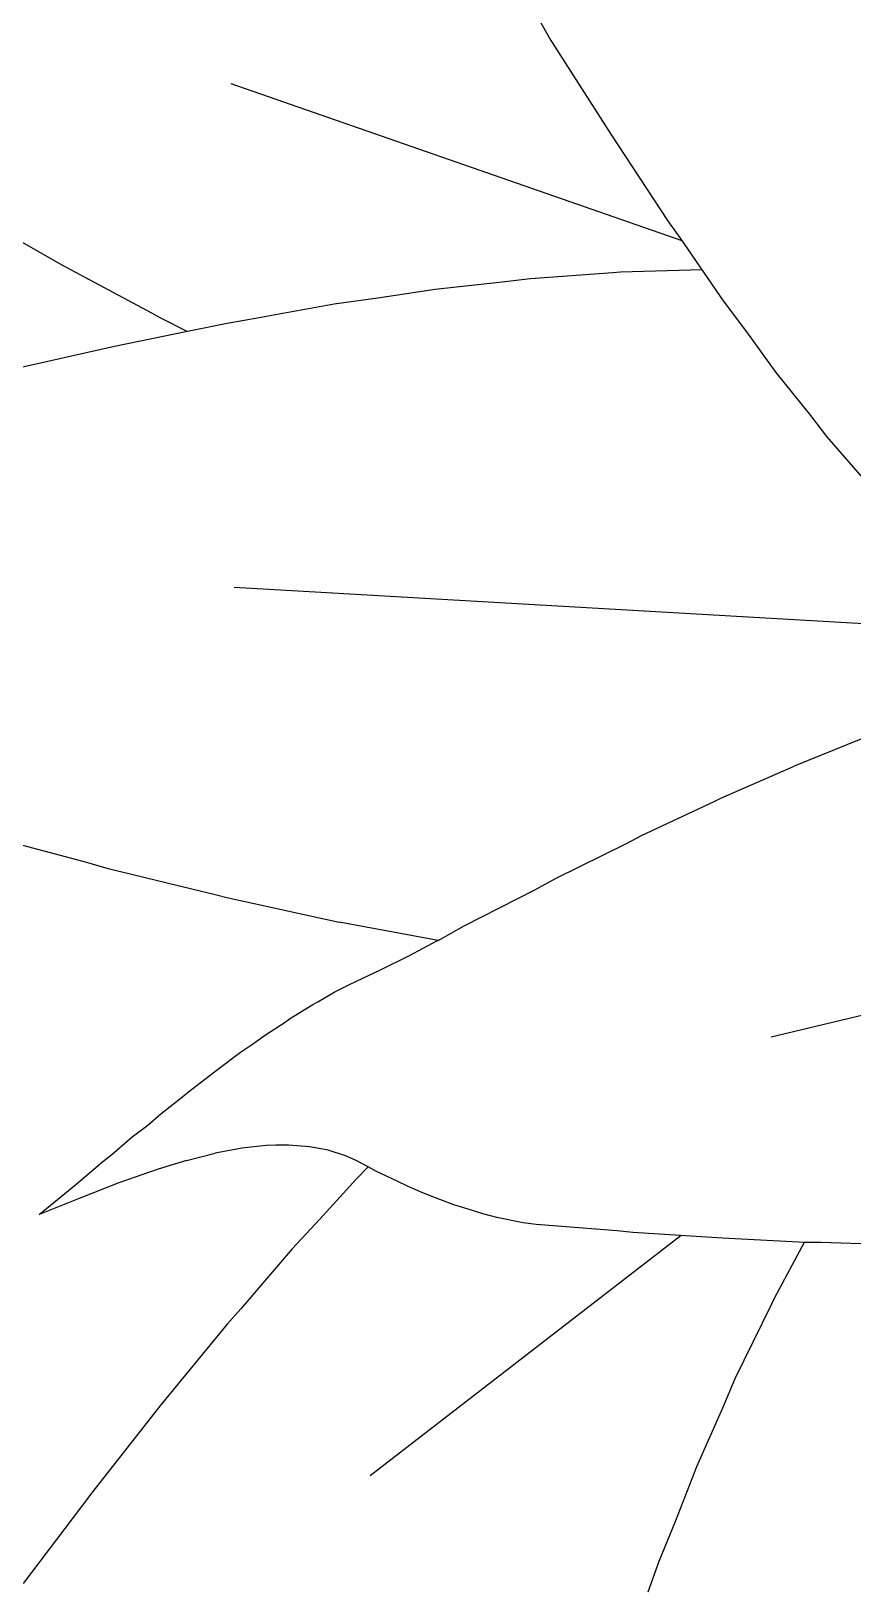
# Model space of a CAD drawing. Header units: metres. Extents: x 244.4 to 340.3, y -4.1 to 64.3.
# Drawn here: x 247.288 to 247.4298, y 32.6963 to 32.9653 of the extents above; entities that cross this region are included whole.
import ezdxf

# ---------------------------------------------------------------- set-up
doc = ezdxf.new("R2010")
doc.units = ezdxf.units.M
doc.layers.add('Edges', color=7, linetype='Continuous')

msp = doc.modelspace()

# ---------------------------------------------------------------- linework, layer by layer
at = {"layer": 'Edges'}
for p, q in [((247.37747, 32.96412), (247.37576, 32.96705)), ((247.38807, 32.94745), (247.37747, 32.96412)), ((247.40036, 32.92903), (247.32251, 32.95615)), ((247.39797, 32.93237), (247.38807, 32.94745)), ((247.27537, 32.93502), (247.29003, 32.92674)), ((247.40005, 32.92948), (247.39797, 32.93237)), ((247.40746, 32.91866), (247.40005, 32.92948)), ((247.29003, 32.92674), (247.29312, 32.92495)), ((247.29312, 32.92495), (247.30872, 32.91657)), ((247.38836, 32.92349), (247.37418, 32.92248)), ((247.38971, 32.9236), (247.38836, 32.92349)), ((247.40381, 32.92399), (247.38971, 32.9236)), ((247.35771, 32.92064), (247.34783, 32.91912)), ((247.36873, 32.92183), (247.35771, 32.92064)), ((247.37418, 32.92248), (247.36873, 32.92183)), ((247.34027, 32.91807), (247.3257, 32.91542)), ((247.34783, 32.91912), (247.34027, 32.91807)), ((247.41153, 32.91328), (247.40746, 32.91866)), ((247.30872, 32.91657), (247.31019, 32.91577)), ((247.31019, 32.91577), (247.31495, 32.91336)), ((247.32182, 32.91477), (247.31495, 32.91336)), ((247.3257, 32.91542), (247.32182, 32.91477)), ((247.31495, 32.91336), (247.30235, 32.91077)), ((247.41657, 32.90629), (247.41153, 32.91328)), ((247.30235, 32.91077), (247.28153, 32.90606)), ((247.42254, 32.89886), (247.41657, 32.90629)), ((247.42533, 32.89522), (247.42254, 32.89886)), ((247.43309, 32.88629), (247.42533, 32.89522)), ((247.4617, 32.86114), (247.32303, 32.86914)), ((247.43121, 32.84295), (247.41965, 32.83827)), ((247.40701, 32.8327), (247.41965, 32.83827)), ((247.39334, 32.82625), (247.40588, 32.83214)), ((247.40588, 32.83214), (247.40701, 32.8327)), ((247.27911, 32.82657), (247.29727, 32.82171)), ((247.39085, 32.82496), (247.39334, 32.82625)), ((247.37861, 32.81891), (247.39085, 32.82496)), ((247.29727, 32.82171), (247.30105, 32.82064)), ((247.30105, 32.82064), (247.31997, 32.81601)), ((247.37489, 32.8169), (247.37861, 32.81891)), ((247.31997, 32.81601), (247.32172, 32.81555)), ((247.32172, 32.81555), (247.34115, 32.81133)), ((247.36273, 32.81066), (247.37489, 32.8169)), ((247.35822, 32.80816), (247.34115, 32.81133)), ((247.35822, 32.80816), (247.36273, 32.81066)), ((247.3533, 32.80557), (247.35802, 32.80805)), ((247.35802, 32.80805), (247.35822, 32.80816)), ((247.34826, 32.80308), (247.3533, 32.80557)), ((247.34411, 32.80113), (247.34826, 32.80308)), ((247.33743, 32.79754), (247.34039, 32.79925)), ((247.34039, 32.79925), (247.34294, 32.80051)), ((247.34294, 32.80051), (247.34411, 32.80113)), ((247.45638, 32.80125), (247.41573, 32.79141)), ((247.33258, 32.79461), (247.33657, 32.79708)), ((247.33657, 32.79708), (247.33743, 32.79754)), ((247.3284, 32.79185), (247.33179, 32.79405)), ((247.33179, 32.79405), (247.33258, 32.79461)), ((247.32603, 32.79011), (247.3284, 32.79185)), ((247.32014, 32.78582), (247.32412, 32.78883)), ((247.32412, 32.78883), (247.32603, 32.79011)), ((247.31514, 32.78201), (247.32014, 32.78582)), ((247.31035, 32.77821), (247.31415, 32.78116)), ((247.31415, 32.78116), (247.31514, 32.78201)), ((247.30808, 32.77624), (247.31035, 32.77821)), ((247.30542, 32.77419), (247.30808, 32.77624)), ((247.30191, 32.77115), (247.30542, 32.77419)), ((247.32346, 32.77209), (247.31971, 32.77139)), ((247.32434, 32.77225), (247.32346, 32.77209)), ((247.32852, 32.7727), (247.32434, 32.77225)), ((247.33022, 32.77276), (247.32852, 32.7727)), ((247.3324, 32.77278), (247.33022, 32.77276)), ((247.336, 32.77251), (247.3324, 32.77278)), ((247.33704, 32.77234), (247.336, 32.77251)), ((247.33923, 32.77188), (247.33704, 32.77234)), ((247.3422, 32.77094), (247.33923, 32.77188)), ((247.29566, 32.76598), (247.30033, 32.76995)), ((247.30033, 32.76995), (247.30191, 32.77115)), ((247.31478, 32.77015), (247.30991, 32.76865)), ((247.31478, 32.77015), (247.31971, 32.77139)), ((247.34406, 32.77013), (247.3422, 32.77094)), ((247.34613, 32.76902), (247.34406, 32.77013)), ((247.30991, 32.76865), (247.3031, 32.76624)), ((247.34411, 32.76695), (247.33781, 32.76001)), ((247.34613, 32.76902), (247.34411, 32.76695)), ((247.34758, 32.76824), (247.34613, 32.76902)), ((247.35115, 32.76656), (247.34758, 32.76824)), ((247.35303, 32.76564), (247.35115, 32.76656)), ((247.28933, 32.76082), (247.29566, 32.76598)), ((247.3031, 32.76624), (247.29624, 32.76358)), ((247.35571, 32.76448), (247.35303, 32.76564)), ((247.35779, 32.76369), (247.35571, 32.76448)), ((247.29624, 32.76358), (247.28933, 32.76082)), ((247.36093, 32.76247), (247.35779, 32.76369)), ((247.36396, 32.76152), (247.36093, 32.76247)), ((247.36594, 32.76089), (247.36396, 32.76152)), ((247.33781, 32.76001), (247.33303, 32.75484)), ((247.36835, 32.76026), (247.36594, 32.76089)), ((247.3729, 32.75933), (247.36835, 32.76026)), ((247.37513, 32.75905), (247.3729, 32.75933)), ((247.38915, 32.75797), (247.37513, 32.75905)), ((247.40019, 32.75715), (247.34647, 32.71562)), ((247.39181, 32.7577), (247.38915, 32.75797)), ((247.40733, 32.75668), (247.39181, 32.7577)), ((247.42151, 32.75596), (247.40733, 32.75668)), ((247.42143, 32.75596), (247.41626, 32.74641)), ((247.42432, 32.75594), (247.42151, 32.75596)), ((247.43464, 32.75561), (247.42432, 32.75594)), ((247.33303, 32.75484), (247.32415, 32.7445)), ((247.41568, 32.74518), (247.40946, 32.7324)), ((247.41626, 32.74641), (247.41568, 32.74518)), ((247.32415, 32.7445), (247.32179, 32.74182)), ((247.32179, 32.74182), (247.31037, 32.7279)), ((247.40946, 32.7324), (247.40731, 32.72735)), ((247.31037, 32.7279), (247.29861, 32.71294)), ((247.40731, 32.72735), (247.40282, 32.71721)), ((247.40282, 32.71721), (247.3992, 32.70789)), ((247.29861, 32.71294), (247.29668, 32.71032)), ((247.29668, 32.71032), (247.2866, 32.69704)), ((247.3992, 32.70789), (247.39633, 32.70082)), ((247.39633, 32.70082), (247.39444, 32.69553))]:
    msp.add_line(p, q, dxfattribs=at)

doc.saveas('drawing.dxf')
